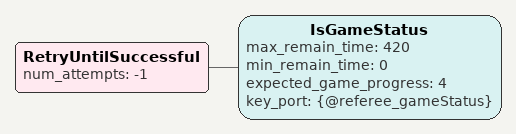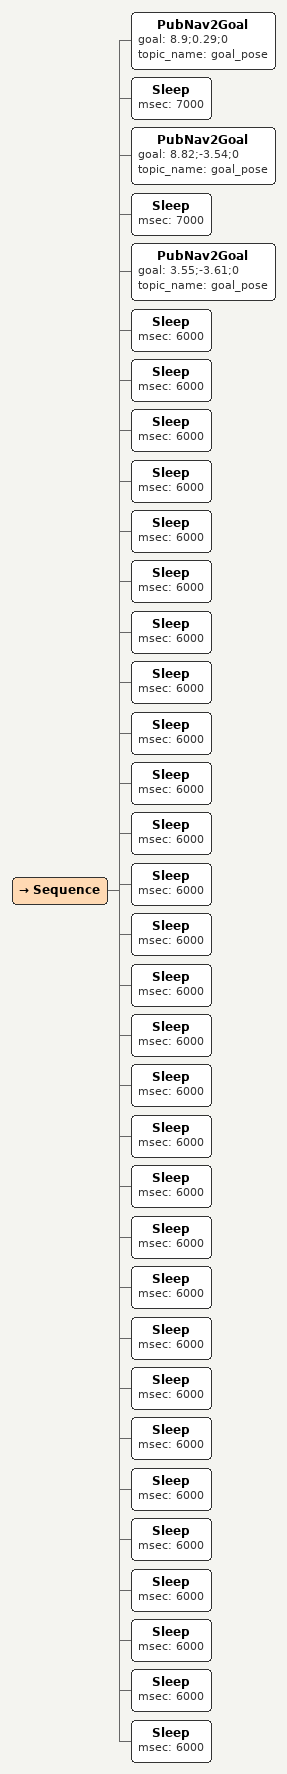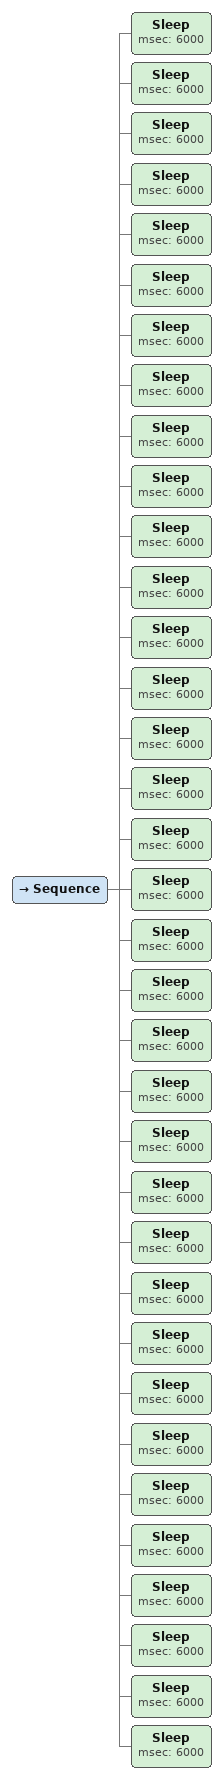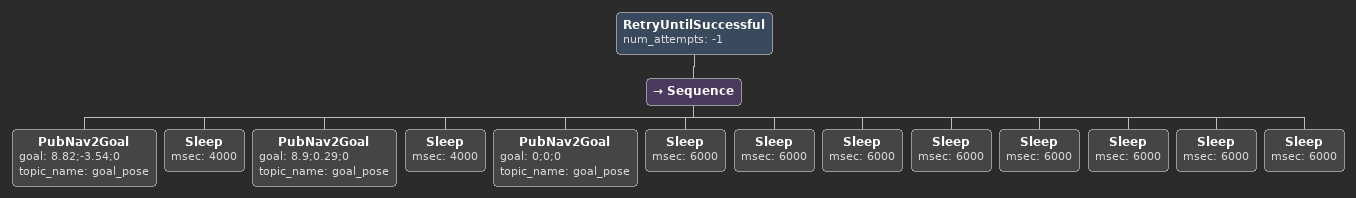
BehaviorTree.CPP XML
<RetryUntilSuccessful num_attempts="-1">
  <IsGameStatus max_remain_time="420" min_remain_time="0" expected_game_progress="4" key_port="{@referee_gameStatus}"/>
</RetryUntilSuccessful>

<Sequence>
  <PubNav2Goal goal="8.9;0.29;0" topic_name="goal_pose"/>
  <Sleep msec="7000"/>
  <PubNav2Goal goal="8.82;-3.54;0" topic_name="goal_pose"/>
  <Sleep msec="7000"/>
  <PubNav2Goal goal="3.55;-3.61;0" topic_name="goal_pose"/>
  <Sleep msec="6000"/>
  <Sleep msec="6000"/>
  <Sleep msec="6000"/>
  <Sleep msec="6000"/>
  <Sleep msec="6000"/>
  <Sleep msec="6000"/>
  <Sleep msec="6000"/>
  <Sleep msec="6000"/>
  <Sleep msec="6000"/>
  <Sleep msec="6000"/>
  <Sleep msec="6000"/>
  <Sleep msec="6000"/>
  <Sleep msec="6000"/>
  <Sleep msec="6000"/>
  <Sleep msec="6000"/>
  <Sleep msec="6000"/>
  <Sleep msec="6000"/>
  <Sleep msec="6000"/>
  <Sleep msec="6000"/>
  <Sleep msec="6000"/>
  <Sleep msec="6000"/>
  <Sleep msec="6000"/>
  <Sleep msec="6000"/>
  <Sleep msec="6000"/>
  <Sleep msec="6000"/>
  <Sleep msec="6000"/>
  <Sleep msec="6000"/>
  <Sleep msec="6000"/>
  <Sleep msec="6000"/>
</Sequence>

<Sequence>
  <Sleep msec="6000"/>
  <Sleep msec="6000"/>
  <Sleep msec="6000"/>
  <Sleep msec="6000"/>
  <Sleep msec="6000"/>
  <Sleep msec="6000"/>
  <Sleep msec="6000"/>
  <Sleep msec="6000"/>
  <Sleep msec="6000"/>
  <Sleep msec="6000"/>
  <Sleep msec="6000"/>
  <Sleep msec="6000"/>
  <Sleep msec="6000"/>
  <Sleep msec="6000"/>
  <Sleep msec="6000"/>
  <Sleep msec="6000"/>
  <Sleep msec="6000"/>
  <Sleep msec="6000"/>
  <Sleep msec="6000"/>
  <Sleep msec="6000"/>
  <Sleep msec="6000"/>
  <Sleep msec="6000"/>
  <Sleep msec="6000"/>
  <Sleep msec="6000"/>
  <Sleep msec="6000"/>
  <Sleep msec="6000"/>
  <Sleep msec="6000"/>
  <Sleep msec="6000"/>
  <Sleep msec="6000"/>
  <Sleep msec="6000"/>
  <Sleep msec="6000"/>
  <Sleep msec="6000"/>
  <Sleep msec="6000"/>
  <Sleep msec="6000"/>
  <Sleep msec="6000"/>
</Sequence>

<RetryUntilSuccessful num_attempts="-1">
  <Sequence>
    <PubNav2Goal goal="8.82;-3.54;0" topic_name="goal_pose"/>
    <Sleep msec="4000"/>
    <PubNav2Goal goal="8.9;0.29;0" topic_name="goal_pose"/>
    <Sleep msec="4000"/>
    <PubNav2Goal goal="0;0;0" topic_name="goal_pose"/>
    <Sleep msec="6000"/>
    <Sleep msec="6000"/>
    <Sleep msec="6000"/>
    <Sleep msec="6000"/>
    <Sleep msec="6000"/>
    <Sleep msec="6000"/>
    <Sleep msec="6000"/>
    <Sleep msec="6000"/>
                hp_min="400"
                key_port="{@referee_robotStatus}"/>
  </Sequence>
</RetryUntilSuccessful>
